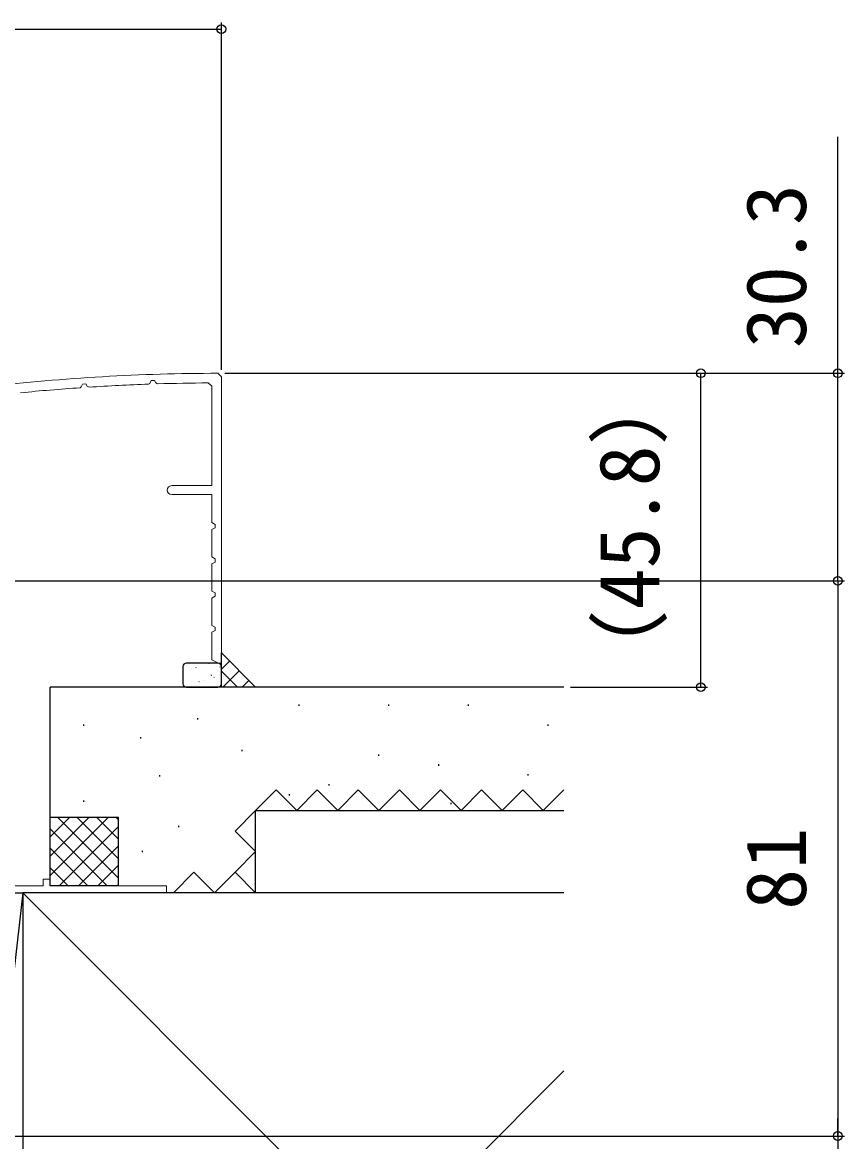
# Model space of a CAD drawing. Units: millimetres, scale not verified. Extents: x -525 to 525, y -783 to 779.
# Drawn here: x 227.9 to 348, y -389.3 to -226 of the extents above; entities that cross this region are included whole.
import ezdxf
from ezdxf.enums import TextEntityAlignment as Align

# ---------------------------------------------------------------- set-up
doc = ezdxf.new("R2010")
doc.units = ezdxf.units.MM
doc.header["$LTSCALE"] = 4
doc.layers.add('0-2_YKK_11', color=7, linetype='Continuous', lineweight=18)
doc.layers.add('0-3_YKK_11E', color=7, linetype='Continuous', lineweight=18)
for name, color, linetype in [('0-7_YKK_D', 6, 'Continuous'), ('0-9_YSS_K', 3, 'Continuous'), ('0-A_YSS_KE', 3, 'Continuous')]:
    doc.layers.add(name, color=color, linetype=linetype)
doc.styles.add('ＭＳ ゴシック', font='')
doc.styles.get('ＭＳ ゴシック').set_extended_font_data('MS Gothic')

msp = doc.modelspace()

# ---------------------------------------------------------------- linework, layer by layer
at = {"layer": '0-2_YKK_11', "color": 30}
msp.add_line((256.581, -319.498), (257, -319.498), dxfattribs=at)
for points in [[(257, -319.498), (257, -277.699), (256.499, -277.199)], [(236.381, -279.311), (236.549, -279.194), (236.736, -278.78), (237.225, -278.756), (237.407, -279.073), (237.687, -279.224)], [(246.379, -278.787), (246.552, -278.674), (246.745, -278.271), (247.236, -278.26), (247.412, -278.586), (247.685, -278.744)], [(255.097, -278.604), (255.6, -279.104), (255.6, -293.598), (249.75, -293.598)], [(249.75, -294.898), (255.6, -294.898), (255.6, -298.998), (256.1, -299.253), (256.1, -299.743), (255.6, -299.998), (255.6, -303.998), (256.1, -304.253), (256.1, -304.743), (255.6, -304.998), (255.6, -308.998), (256.1, -309.253), (256.1, -309.743), (255.6, -309.998), (255.6, -313.998), (256.1, -314.253), (256.1, -314.743), (255.6, -314.998), (255.6, -318.998), (256.581, -319.498)]]:
    msp.add_lwpolyline(points, dxfattribs=at)
for centre, radius, start, end in [((257, -577.198), 300, 90.09565, 96.54097), ((257, -577.198), 298.6, 92.03838, 93.70846), ((257, -577.198), 298.6, 90.36519, 91.78763), ((257, -577.198), 298.6, 93.95959, 95.63355), ((249.75, -294.248), 0.65, 90, 270)]:
    msp.add_arc(centre, radius, start, end, dxfattribs=at)
at = {"layer": '0-3_YKK_11E', "color": 4}
msp.add_lwpolyline([(216, -351.998), (231, -351.998), (231, -350.998), (232, -350.998), (232, -351.998), (249, -351.998), (249, -352.998), (223, -352.998)], dxfattribs=at)
at = {"layer": '0-7_YKK_D'}
for p, q in [((192, -226.998), (257, -226.998)), ((257, -276.699), (257, -225.998)), ((257.499, -277.199), (328, -277.199)), ((257.499, -277.199), (348, -277.199)), ((327, -323), (327, -277.199)), ((209.2, -307.498), (348, -307.498)), ((209.2, -307.498), (348, -307.498)), ((347, -307.498), (347, -388.498)), ((308, -323), (328, -323)), ((347, -388.498), (347, -385.948)), ((203.5, -388.498), (348, -388.498)), ((347, -388.498), (347, -390.998)), ((347, -388.498), (347, -390.998))]:
    msp.add_line(p, q, dxfattribs=at)
msp.add_lwpolyline([(347, -307.498), (347, -277.199), (347, -242.694)], dxfattribs=at)
for centre in [(257, -226.998), (327, -277.199), (347, -277.199), (347, -307.498), (347, -307.498), (327, -323), (347, -388.498), (347, -388.498)]:
    msp.add_circle(centre, 0.637, dxfattribs=at)
at = {"layer": '0-9_YSS_K'}
for p, q in [((251.4, -320), (251.4, -322.5)), ((256.5, -319.5), (251.9, -319.5)), ((255.212, -319.53), (255.189, -319.573)), ((256.765, -320.056), (256.758, -320.063)), ((257, -320.392), (258.196, -319.196)), ((257, -322.5), (257, -320)), ((252.578, -320.212), (252.57, -320.218)), ((253.323, -320.121), (253.299, -320.165)), ((255.539, -321.265), (255.45, -321.312)), ((255.947, -321.554), (255.923, -321.598)), ((259.335, -323.001), (257, -320.666)), ((257.22, -323), (259.61, -320.61)), ((251.865, -322.789), (251.841, -322.833)), ((251.9, -323), (256.5, -323)), ((253.755, -322.197), (253.731, -322.241)), ((254.598, -321.998), (254.59, -322.004)), ((260.048, -323.001), (261.024, -322.024)), ((268.332, -325.536), (268.332, -325.736)), ((281.417, -325.536), (281.417, -325.736)), ((293.048, -325.536), (293.048, -325.736)), ((253.521, -327.526), (253.521, -327.726)), ((236.868, -328.451), (236.868, -328.651)), ((304.678, -328.444), (304.678, -328.644)), ((245.194, -330.301), (245.194, -330.501)), ((259.997, -332.152), (259.997, -332.352)), ((279.963, -332.805), (279.963, -333.005)), ((288.686, -334.259), (288.686, -334.459)), ((247.97, -335.852), (247.97, -336.052)), ((301.771, -335.713), (301.771, -335.913)), ((262, -341), (265, -338)), ((265, -338), (268, -341)), ((272.694, -337.167), (272.694, -337.367)), ((236.868, -339.553), (236.868, -339.753)), ((266.879, -338.62), (266.879, -338.82)), ((259, -344), (262, -341)), ((262, -353), (262, -341)), ((262, -341), (307, -341)), ((290.499, -339.892), (290.499, -340.092)), ((232, -352), (232, -342)), ((234.828, -342), (232, -344.828)), ((237.657, -342), (232, -347.657)), ((240.485, -342), (232, -350.485)), ((233.142, -342), (242, -350.858)), ((235.97, -342), (242, -348.029)), ((238.799, -342), (242, -345.201)), ((241.627, -342), (242, -342.373)), ((232, -343.686), (240.314, -352)), ((242, -343.314), (233.314, -352)), ((250.745, -343.253), (250.745, -343.453)), ((262, -347), (259, -344)), ((242, -346.142), (236.142, -352)), ((232, -346.515), (237.485, -352)), ((245.419, -346.879), (245.419, -347.079)), ((259, -350), (262, -347)), ((232, -349.343), (234.657, -352)), ((242, -348.971), (238.971, -352)), ((250, -353), (253, -350)), ((253, -350), (256, -353)), ((256, -353), (259, -350)), ((262, -353), (259, -350)), ((242, -352), (232, -352)), ((242, -351.799), (241.799, -352)), ((228, -352.999), (223, -396.998)), ((228, -352.998), (307, -431.998)), ((307, -353), (262, -353)), ((228, -457.998), (307, -378.998))]:
    msp.add_line(p, q, dxfattribs=at)
for points in [[(257, -323), (257, -318), (262.001, -323.001)], [(228, -396.998), (223, -396.998), (223, -352.999), (228, -352.999)]]:
    msp.add_lwpolyline(points, close=True, dxfattribs=at)
msp.add_lwpolyline([(268, -341), (271, -338), (274, -341), (277, -338), (280, -341), (283, -338), (286, -341), (289, -338), (292, -341), (295, -338), (298, -341), (301, -338), (304, -341), (307, -338)], dxfattribs=at)
for centre, start, end in [((251.9, -320), 90, 180), ((256.5, -320), 0, 90), ((251.9, -322.5), 180, 270), ((256.5, -322.5), 270, 0)]:
    msp.add_arc(centre, 0.5, start, end, dxfattribs=at)
at = {"layer": '0-A_YSS_KE'}
for p, q in [((232, -342), (232, -323)), ((307, -323), (232, -323)), ((242, -342), (232, -342)), ((242, -352), (242, -342))]:
    msp.add_line(p, q, dxfattribs=at)
msp.add_lwpolyline([(307, -352.998), (228, -352.998), (228, -457.998), (307, -457.998)], dxfattribs=at)

# ---------------------------------------------------------------- texts
at = {"layer": '0-7_YKK_D', "style": 'ＭＳ ゴシック'}
for s, p in [('30.3', (345, -273.535)), ('（45.8）', (323.568, -323.656)), ('81', (345, -355.498))]:
    msp.add_text(s, height=8.798, rotation=90, dxfattribs=at).set_placement(p, align=Align.BOTTOM_LEFT)

doc.saveas('drawing.dxf')
